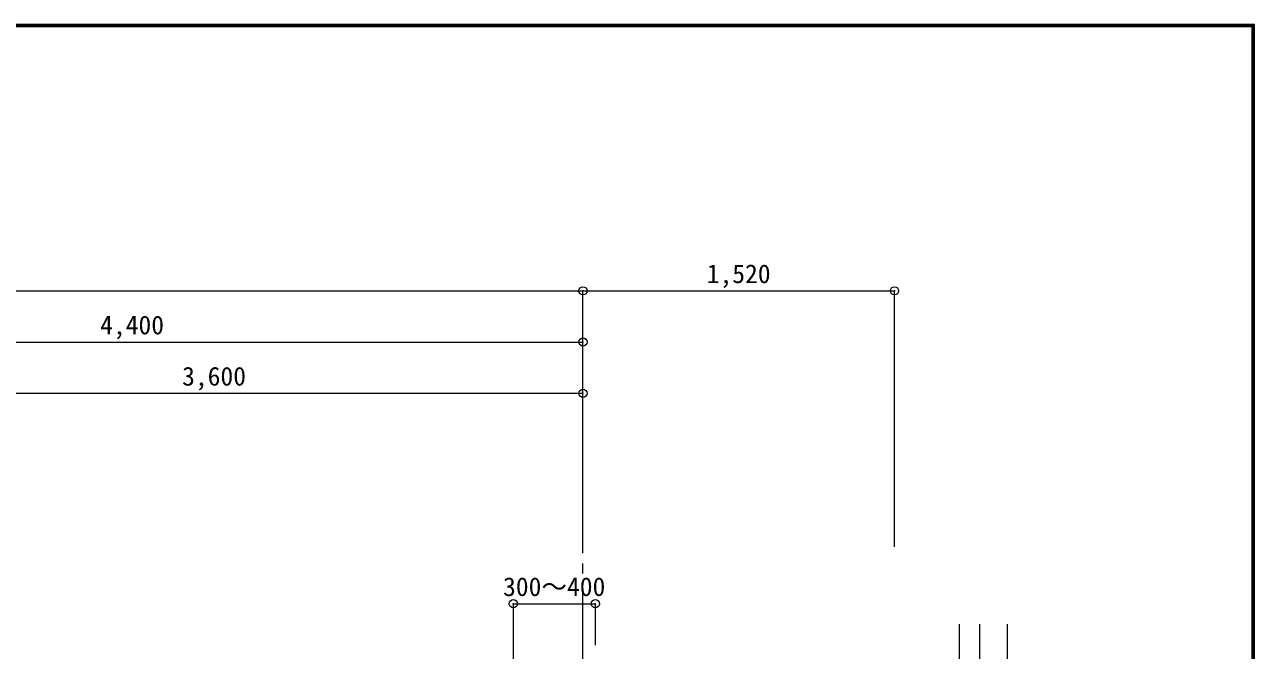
# Model space of a CAD drawing. Units: millimetres at full size, sheet at 1:50; details may follow other scales. Extents: x -9674 to 9699, y -6794 to 6791.
# Drawn here: x 3698 to 9699, y 3737 to 6791 of the extents above; entities that cross this region are included whole.
import ezdxf
from ezdxf.enums import TextEntityAlignment as Align

# ---------------------------------------------------------------- set-up
doc = ezdxf.new("R2010")
doc.units = ezdxf.units.MM
doc.header["$LTSCALE"] = 50
doc.header["$PDMODE"] = 32
doc.header["$PDSIZE"] = 40
doc.linetypes.add('CHAIN2', pattern=[12, 9, -1, 1, -1])
for name, color, linetype, lineweight in [('0-0_図面枠', 7, 'Continuous', 9), ('1-0_芯', 7, 'CHAIN2', 9), ('1-6_ﾊﾞﾙｺﾆｰ・階段', 4, 'Continuous', 9), ('1-B_寸法', 7, 'Continuous', 9)]:
    doc.layers.add(name, color=color, linetype=linetype, lineweight=lineweight)
doc.styles.add('ＭＳ ゴシック', font='')
doc.styles.get('ＭＳ ゴシック').set_extended_font_data('MS Gothic')

msp = doc.modelspace()

# ---------------------------------------------------------------- linework, layer by layer
at = {"layer": '0-0_図面枠'}
for p, q in [((9697.16, 6789.66), (-9672.16, 6789.66)), ((9695.4, 6787.9), (-9670.4, 6787.9)), ((-9668.64, 6786.14), (9693.64, 6786.14)), ((9691.87, 6784.38), (-9666.87, 6784.38)), ((9690.11, 6782.61), (-9665.11, 6782.61)), ((9690.11, -6785.11), (9690.11, 6782.61)), ((9691.87, -6786.88), (9691.87, 6784.38)), ((9693.64, 6786.14), (9693.64, -6788.64)), ((9695.4, -6790.4), (9695.4, 6787.9)), ((9697.16, -6792.16), (9697.16, 6789.66)), ((9688.35, 6780.85), (-9663.35, 6780.85)), ((9688.35, -6783.35), (9688.35, 6780.85))]:
    msp.add_line(p, q, dxfattribs=at)
msp.add_lwpolyline([(9698.92, -6793.93), (9698.92, 6791.43), (-9673.92, 6791.43)], dxfattribs=at)
at = {"layer": '1-0_芯'}
msp.add_line((6422.5, -4188.13), (6422.5, 4241.87), dxfattribs=at)
at = {"layer": '1-6_ﾊﾞﾙｺﾆｰ・階段'}
msp.add_line((8257.5, 3864.5), (8257.5, 2149.86), dxfattribs=at)
at = {"layer": '1-6_ﾊﾞﾙｺﾆｰ・階段', "color": 7}
for p, q in [((8357.5, 3864.5), (8357.5, 2118.8)), ((8492.5, 3864.5), (8492.5, 2076.87))]:
    msp.add_line(p, q, dxfattribs=at)
at = {"layer": '1-B_寸法'}
for p, q in [((-6677.5, 5491.87), (6422.5, 5491.87)), ((6422.5, 5491.87), (7942.5, 5491.87)), ((6422.5, 4241.87), (6422.5, 5491.87)), ((7942.5, 4241.87), (7942.5, 5491.87)), ((2022.5, 5241.87), (6422.5, 5241.87)), ((2822.5, 4991.87), (6422.5, 4991.87)), ((6082.5, 3964.62), (6482.5, 3964.62)), ((6082.5, 3964.62), (6082.5, 3594.27)), ((6482.5, 3964.62), (6482.5, 3761.87))]:
    msp.add_line(p, q, dxfattribs=at)
at = {"layer": '1-B_寸法', "color": 3}
for p in [(6422.5, 5491.87), (7942.5, 5491.87), (6422.5, 5241.87), (6422.5, 4991.87), (6082.5, 3964.62), (6482.5, 3964.62)]:
    msp.add_point(p, dxfattribs=at)

# ---------------------------------------------------------------- texts
at = {"layer": '1-B_寸法', "style": 'ＭＳ ゴシック'}
for s, p in [('1,520', (7026.25, 5501.87)), ('4,400', (4066.25, 5251.87)), ('3,600', (4466.25, 5001.87)), ('300～400', (6032.5, 3974.62))]:
    msp.add_text(s, height=91.64, dxfattribs=at).set_placement(p, align=Align.BOTTOM_LEFT)

doc.saveas('drawing.dxf')
